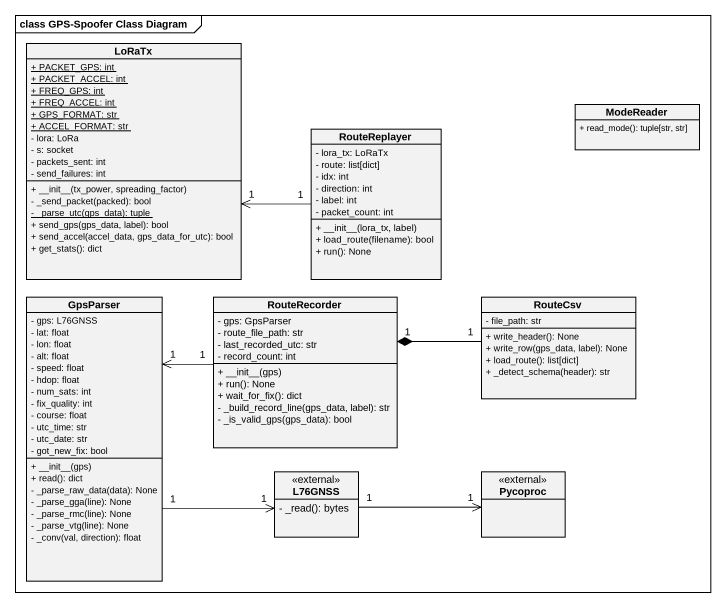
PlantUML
@startuml
mainframe class GPS-Spoofer Class Diagram
hide circle
hide empty members
skinparam classAttributeIconSize 0
class LoRaTx {
  {static} + PACKET_GPS: int
  {static} + PACKET_ACCEL: int
  {static} + FREQ_GPS: int
  {static} + FREQ_ACCEL: int
  {static} + GPS_FORMAT: str
  {static} + ACCEL_FORMAT: str
  - lora: LoRa
  - s: socket
  - packets_sent: int
  - send_failures: int
  + ~__init~__(tx_power, spreading_factor)
  - _send_packet(packed): bool
  {static} - _parse_utc(gps_data): tuple
  + send_gps(gps_data, label): bool
  + send_accel(accel_data, gps_data_for_utc): bool
  + get_stats(): dict
}
class RouteReplayer {
  - lora_tx: LoRaTx
  - route: list[dict]
  - idx: int
  - direction: int
  - label: int
  - packet_count: int
  + ~__init~__(lora_tx, label)
  + load_route(filename): bool
  + run(): None
}
class ModeReader {
  + read_mode(): tuple[str, str]
}
class GpsParser {
  - gps: L76GNSS
  - lat: float
  - lon: float
  - alt: float
  - speed: float
  - hdop: float
  - num_sats: int
  - fix_quality: int
  - course: float
  - utc_time: str
  - utc_date: str
  - got_new_fix: bool
  + ~__init~__(gps)
  + read(): dict
  - _parse_raw_data(data): None
  - _parse_gga(line): None
  - _parse_rmc(line): None
  - _parse_vtg(line): None
  - _conv(val, direction): float
}
class RouteRecorder {
  - gps: GpsParser
  - route_file_path: str
  - last_recorded_utc: str
  - record_count: int
  + ~__init~__(gps)
  + run(): None
  + wait_for_fix(): dict
  - _build_record_line(gps_data, label): str
  - _is_valid_gps(gps_data): bool
}
class RouteCsv {
  - file_path: str
  + write_header(): None
  + write_row(gps_data, label): None
  + load_route(): list[dict]
  + _detect_schema(header): str
}
class L76GNSS <<external>> {
  - _read(): bytes
}
class Pycoproc <<external>>
RouteReplayer "1" -left-> "1" LoRaTx
GpsParser "1" -right-> "1" L76GNSS
RouteRecorder "1" -left-> "1" GpsParser
RouteCsv "1" -left-* "1" RouteRecorder
L76GNSS "1" -right-> "1" Pycoproc
@enduml
